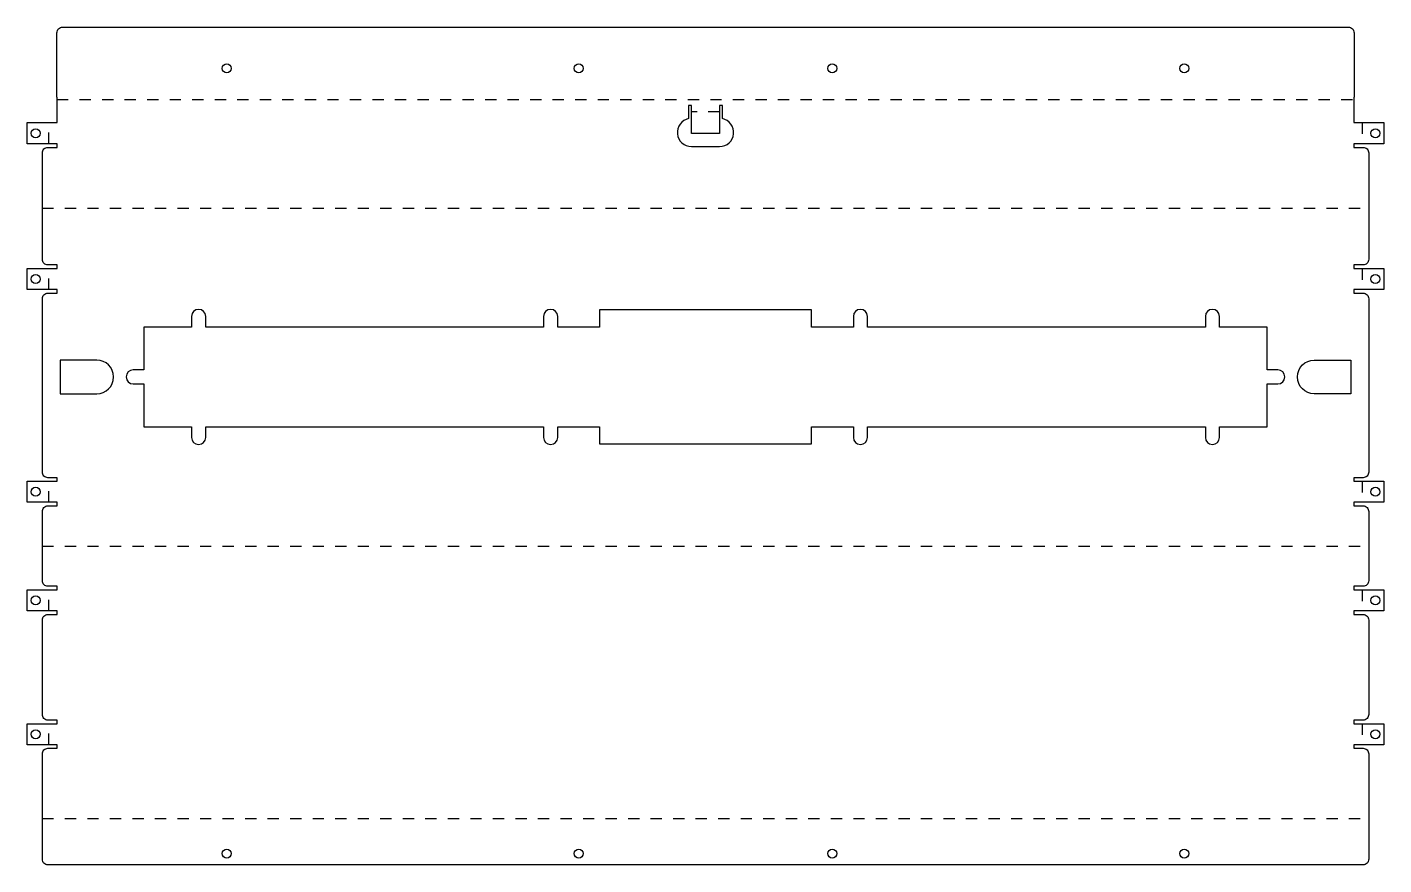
# Model space of a CAD drawing. Header units: millimetres. Extents: x 0 to 241, y 0 to 149.
import ezdxf

# ---------------------------------------------------------------- set-up
doc = ezdxf.new("R2010")
doc.units = ezdxf.units.MM
doc.linetypes.add('DOT', pattern=[4, 2, -2])
doc.layers.get('0').update_dxf_attribs({"color": 250, "linetype": 'CONTINUOUS'})
doc.layers.add('Bend', color=94, linetype='DOT')

msp = doc.modelspace()

# ---------------------------------------------------------------- linework, layer by layer
for points in [[(240.9, 48.8), (240.9, 45.05), (235.59, 45.05), (235.59, 44.43), (237.2, 44.43, -0.414214), (238.2, 43.43), (238.2, 26.68, -0.414214), (237.2, 25.68), (235.59, 25.68), (235.59, 25.05), (240.9, 25.05), (240.9, 21.3), (235.59, 21.3), (235.59, 20.68), (237.2, 20.68, -0.414214), (238.2, 19.68), (238.2, 1, -0.414214), (237.2, 0), (3.7, 0, -0.414214), (2.7, 1), (2.7, 19.68, -0.414214), (3.7, 20.68), (5.31, 20.68), (5.31, 21.3), (0, 21.3), (0, 25.05), (5.31, 25.05), (5.31, 25.68), (3.7, 25.68, -0.414214), (2.7, 26.68), (2.7, 43.43, -0.414214), (3.7, 44.43), (5.31, 44.43), (5.31, 45.05), (0, 45.05), (0, 48.8), (5.31, 48.8), (5.31, 49.43), (3.7, 49.43, -0.414214), (2.7, 50.43), (2.7, 62.7, -0.414214), (3.7, 63.7), (5.31, 63.7), (5.31, 64.33), (0, 64.33), (0, 68.08), (5.31, 68.08), (5.31, 68.7), (3.7, 68.7, -0.414214), (2.7, 69.7), (2.7, 100.45, -0.414214), (3.7, 101.45), (5.31, 101.45), (5.31, 102.07), (0, 102.07), (0, 105.82), (5.31, 105.82), (5.31, 106.45), (3.7, 106.45, -0.414214), (2.7, 107.45), (2.7, 126.32, -0.414214), (3.7, 127.32), (5.31, 127.32), (5.31, 127.95), (0, 127.95), (0, 131.7), (5.31, 131.7), (5.31, 136.23), (5.3, 136.23), (5.3, 147.65, -0.414214), (6.3, 148.65), (234.6, 148.65, -0.414214), (235.6, 147.65), (235.6, 136.23), (235.59, 136.23), (235.59, 131.7), (240.9, 131.7), (240.9, 127.95), (235.59, 127.95), (235.59, 127.32), (237.2, 127.32, -0.414214), (238.2, 126.32), (238.2, 107.45, -0.414214), (237.2, 106.45), (235.59, 106.45), (235.59, 105.82), (240.9, 105.82), (240.9, 102.07), (235.59, 102.07), (235.59, 101.45), (237.2, 101.45, -0.414214), (238.2, 100.45), (238.2, 69.7, -0.414214), (237.2, 68.7), (235.59, 68.7), (235.59, 68.08), (240.9, 68.08), (240.9, 64.33), (235.59, 64.33), (235.59, 63.7), (237.2, 63.7, -0.414214), (238.2, 62.7), (238.2, 50.43, -0.414214), (237.2, 49.43), (235.59, 49.43), (235.59, 48.8)], [(122.95, 129.76), (117.95, 129.76), (117.95, 134.75), (117.45, 134.75), (117.45, 132.41, 0.904069), (117.95, 127.46), (122.95, 127.46, 0.904069), (123.45, 132.41), (123.45, 134.75), (122.95, 134.75)], [(222.05, 87.83), (220.15, 87.83), (220.15, 95.42), (211.7, 95.42), (211.7, 97.32, 1), (209.2, 97.32), (209.2, 95.42), (149.2, 95.42), (149.2, 97.32, 1), (146.7, 97.32), (146.7, 95.42), (139.25, 95.42), (139.25, 98.47), (101.65, 98.47), (101.65, 95.42), (94.2, 95.42), (94.2, 97.32, 1), (91.7, 97.32), (91.7, 95.42), (31.7, 95.42), (31.7, 97.32, 1), (29.2, 97.32), (29.2, 95.42), (20.75, 95.42), (20.75, 87.83), (18.85, 87.83, 1), (18.85, 85.33), (20.75, 85.33), (20.75, 77.75), (29.2, 77.75), (29.2, 75.85, 1), (31.7, 75.85), (31.7, 77.75), (91.7, 77.75), (91.7, 75.85, 1), (94.2, 75.85), (94.2, 77.75), (101.65, 77.75), (101.65, 74.7), (139.25, 74.7), (139.25, 77.75), (146.7, 77.75), (146.7, 75.85, 1), (149.2, 75.85), (149.2, 77.75), (209.2, 77.75), (209.2, 75.85, 1), (211.7, 75.85), (211.7, 77.75), (220.15, 77.75), (220.15, 85.33), (222.05, 85.33, 1)], [(5.85, 89.58), (5.85, 83.58), (12.35, 83.58, 1), (12.35, 89.58)], [(235.05, 89.58), (235.05, 83.58), (228.55, 83.58, -1), (228.55, 89.58)]]:
    msp.add_lwpolyline(points, format="xyb", close=True)
at = {"color": 250}
for centre in [(35.45, 141.33), (97.95, 141.33), (142.95, 141.33), (205.45, 141.33), (1.5, 129.82), (239.4, 129.82), (1.5, 103.95), (239.38, 103.95), (1.5, 66.2), (239.4, 66.2), (1.5, 46.93), (239.4, 46.93), (1.5, 23.18), (239.4, 23.18), (35.45, 2), (97.95, 2), (142.95, 2), (205.45, 2)]:
    msp.add_circle(centre, 0.8, dxfattribs=at)
at = {"layer": 'Bend'}
for p, q in [((5.31, 135.8), (235.59, 135.8)), ((122.95, 133.61), (117.95, 133.61)), ((3.85, 127.95), (3.85, 131.7)), ((237.05, 131.7), (237.05, 127.95)), ((2.7, 116.52), (238.2, 116.52)), ((3.85, 102.07), (3.85, 105.82)), ((237.05, 105.82), (237.05, 102.07)), ((3.85, 64.33), (3.85, 68.08)), ((237.05, 68.08), (237.05, 64.33)), ((2.7, 56.57), (238.2, 56.57)), ((3.85, 45.05), (3.85, 48.8)), ((237.05, 48.8), (237.05, 45.05)), ((3.85, 21.3), (3.85, 25.05)), ((237.05, 25.05), (237.05, 21.3)), ((2.7, 8.25), (238.2, 8.25))]:
    msp.add_line(p, q, dxfattribs=at)

doc.saveas('drawing.dxf')
